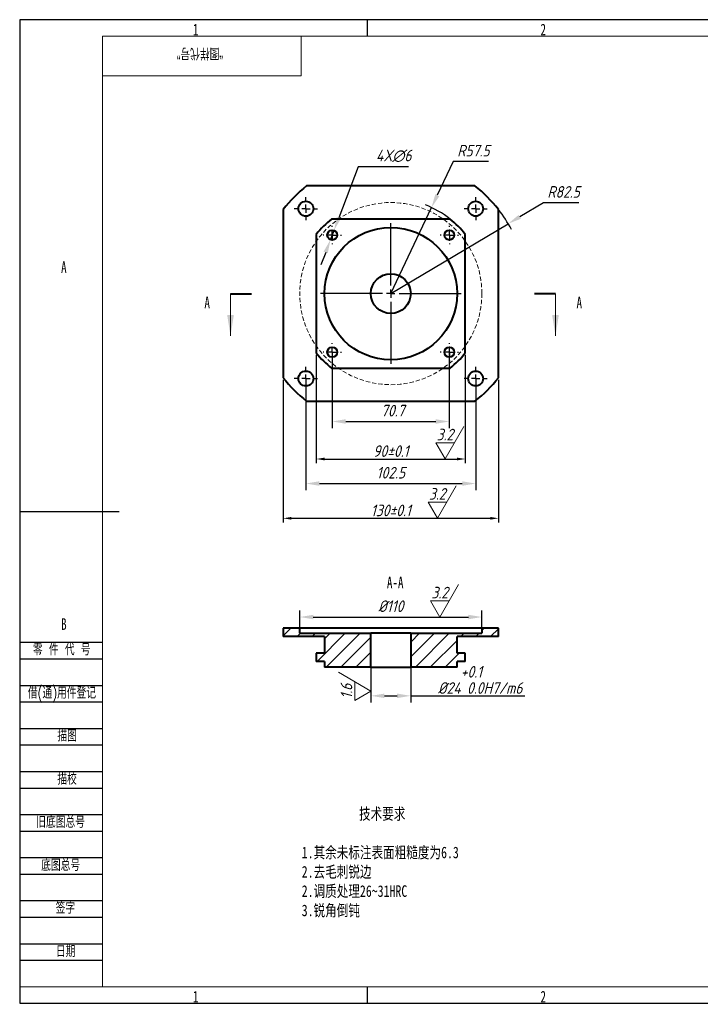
# Model space of a CAD drawing. Header units: millimetres. Extents: x 0 to 420, y 0 to 297.
# Drawn here: x 0 to 205.8, y 0 to 297 of the extents above; entities that cross this region are included whole.
import ezdxf
from ezdxf.enums import TextEntityAlignment as Align

# ---------------------------------------------------------------- set-up
doc = ezdxf.new("R2010")
doc.units = ezdxf.units.MM
doc.header["$PDSIZE"] = -1
doc.linetypes.add('CENTER', pattern=[10.16, 6.35, -1.27, 1.27, -1.27])
doc.linetypes.add('HIDDEN', pattern=[1.905, 1.27, -0.635])
for name, color, linetype in [('10', 7, 'Continuous'), ('5', 7, 'Continuous'), ('9', 7, 'Continuous'), ('SLD-0', 7, 'Continuous')]:
    doc.layers.add(name, color=color, linetype=linetype)
doc.layers.add('文字层', color=3, linetype='Continuous', lineweight=15)
doc.layers.add('标注层', color=4, linetype='Continuous', lineweight=15)
doc.styles.add('Annotative', font='ARIAL.TTF')
doc.styles.add('SLDTEXTSTYLE0', font='TXT', dxfattribs={"width": 0.7})
doc.styles.add('SLDTEXTSTYLE1', font='TXT', dxfattribs={"width": 0.7, "bigfont": 'bigfont'})
doc.styles.add('SLDTEXTSTYLE3', font='TXT', dxfattribs={"width": 0.614286, "bigfont": 'bigfont'})
doc.styles.get("Standard").update_dxf_attribs({"font": 'gbeitc.shx', "height": 3.5})
doc.dimstyles.new('ISO-25', dxfattribs={"dimtxt": 3.5, "dimasz": 2.5, "dimexe": 1.25, "dimexo": 0.625, "dimtad": 1, "dimtoh": 1, "dimlfac": 2, "dimdsep": 46, "dimtxsty": 'Standard', "dimcen": 2.5, "dimadec": 0, "dimazin": 0, "dimtol": 1, "dimtp": 0.1, "dimtm": 0.1, "dimtfac": 1, "dimtmove": 0, "dimatfit": 3, "dimfxl": 1, "dimarcsym": 0})
doc.dimstyles.new('ISO-25-2', dxfattribs={"dimtxt": 3.5, "dimasz": 4.08, "dimexe": 2, "dimexo": 0, "dimgap": 1.524, "dimtad": 1, "dimtoh": 1, "dimdec": 1, "dimlfac": 2, "dimdsep": 46, "dimtxsty": 'Standard', "dimcen": 2.5, "dimazin": 2, "dimtfac": 1, "dimtdec": 1, "dimtmove": 0, "dimatfit": 3, "dimfxl": 1, "dimtzin": 0, "dimarcsym": 0})
doc.dimstyles.new('上下偏差 ISO-25-2', dxfattribs={"dimtxt": 3.5, "dimasz": 4.08, "dimexe": 2, "dimexo": 0, "dimgap": 1.524, "dimtad": 1, "dimtoh": 1, "dimdec": 1, "dimlfac": 2, "dimdsep": 46, "dimtxsty": 'Standard', "dimcen": 2.5, "dimazin": 2, "dimtol": 1, "dimtp": 0.1, "dimtfac": 1, "dimtdec": 1, "dimtmove": 0, "dimatfit": 3, "dimfxl": 1, "dimtzin": 0, "dimarcsym": 0})

# ---------------------------------------------------------------- blocks, each defined once
blk = doc.blocks.new('SW_CENTERMARKSYMBOL_0')
at = {"layer": '10', "color": 0}
for p, q in [((0, 2.5), (0, 21.25)), ((-2.5, 0), (-21.25, 0)), ((0, 0), (-1.25, 0)), ((0, 0), (0, 1.25)), ((0, 0), (0, -1.25)), ((0, 0), (1.25, 0)), ((2.5, 0), (21.25, 0)), ((0, -2.5), (0, -21.25))]:
    blk.add_line(p, q, dxfattribs=at)
blk = doc.blocks.new('SW_CENTERMARKSYMBOL_1')
at = {"layer": '10', "color": 0}
for p, q in [((0, 2.5), (0, 3.5)), ((-2.5, 0), (-3.5, 0)), ((0, 0), (-1.25, 0)), ((0, 0), (0, 1.25)), ((0, 0), (0, -1.25)), ((0, 0), (1.25, 0)), ((2.5, 0), (3.5, 0)), ((0, -2.5), (0, -3.5))]:
    blk.add_line(p, q, dxfattribs=at)
blk = doc.blocks.new('SW_CENTERMARKSYMBOL_2')
at = {"layer": '10', "color": 0}
for p, q in [((0, 2.5), (0, 3.5)), ((-2.5, 0), (-3.5, 0)), ((0, 0), (-1.25, 0)), ((0, 0), (0, 1.25)), ((0, 0), (0, -1.25)), ((0, 0), (1.25, 0)), ((2.5, 0), (3.5, 0)), ((0, -2.5), (0, -3.5))]:
    blk.add_line(p, q, dxfattribs=at)
blk = doc.blocks.new('SW_CENTERMARKSYMBOL_3')
at = {"layer": '10', "color": 0}
for p, q in [((0, 2.5), (0, 3.5)), ((-2.5, 0), (-3.5, 0)), ((0, 0), (-1.25, 0)), ((0, 0), (0, 1.25)), ((0, 0), (0, -1.25)), ((0, 0), (1.25, 0)), ((2.5, 0), (3.5, 0)), ((0, -2.5), (0, -3.5))]:
    blk.add_line(p, q, dxfattribs=at)
blk = doc.blocks.new('SW_CENTERMARKSYMBOL_4')
at = {"layer": '10', "color": 0}
for p, q in [((0, 2.5), (0, 3.5)), ((-2.5, 0), (-3.5, 0)), ((0, 0), (-1.25, 0)), ((0, 0), (0, 1.25)), ((0, 0), (0, -1.25)), ((0, 0), (1.25, 0)), ((2.5, 0), (3.5, 0)), ((0, -2.5), (0, -3.5))]:
    blk.add_line(p, q, dxfattribs=at)
blk = doc.blocks.new('SW_CENTERMARKSYMBOL_5')
at = {"layer": '10', "color": 0}
for p, q in [((-2.5, 0), (-2.75, 0)), ((0, 0), (-1.25, 0)), ((0, 2.5), (0, 2.75)), ((0, 0), (0, 1.25)), ((0, 0), (0, -1.25)), ((0, 0), (1.25, 0)), ((2.5, 0), (2.75, 0)), ((0, -2.5), (0, -2.75))]:
    blk.add_line(p, q, dxfattribs=at)
blk = doc.blocks.new('SW_CENTERMARKSYMBOL_6')
at = {"layer": '10', "color": 0}
for p, q in [((-2.5, 0), (-2.75, 0)), ((0, 0), (-1.25, 0)), ((0, 2.5), (0, 2.75)), ((0, 0), (0, 1.25)), ((0, 0), (0, -1.25)), ((0, 0), (1.25, 0)), ((2.5, 0), (2.75, 0)), ((0, -2.5), (0, -2.75))]:
    blk.add_line(p, q, dxfattribs=at)
blk = doc.blocks.new('SW_CENTERMARKSYMBOL_7')
at = {"layer": '10', "color": 0}
for p, q in [((-2.5, 0), (-2.75, 0)), ((0, 0), (-1.25, 0)), ((0, 2.5), (0, 2.75)), ((0, 0), (0, 1.25)), ((0, 0), (0, -1.25)), ((0, 0), (1.25, 0)), ((2.5, 0), (2.75, 0)), ((0, -2.5), (0, -2.75))]:
    blk.add_line(p, q, dxfattribs=at)
blk = doc.blocks.new('SW_CENTERMARKSYMBOL_8')
at = {"layer": '10', "color": 0}
for p, q in [((-2.5, 0), (-2.75, 0)), ((0, 0), (-1.25, 0)), ((0, 2.5), (0, 2.75)), ((0, 0), (0, 1.25)), ((0, 0), (0, -1.25)), ((0, 0), (1.25, 0)), ((2.5, 0), (2.75, 0)), ((0, -2.5), (0, -2.75))]:
    blk.add_line(p, q, dxfattribs=at)
blk = doc.blocks.new('*D15')
at = {"layer": 'Defpoints', "color": 0, "lineweight": -3, "transparency": 16777216}
for p in [(79.55, 188.88), (144.55, 188.88), (144.55, 146.44)]:
    blk.add_point(p, dxfattribs=at)
at = {"layer": '标注层', "color": 0, "lineweight": -2, "transparency": 16777216}
for p, q in [((79.55, 188.26), (79.55, 145.19)), ((144.55, 188.26), (144.55, 145.19)), ((82.05, 146.44), (142.05, 146.44))]:
    blk.add_line(p, q, dxfattribs=at)
at = {"layer": '标注层', "color": 0, "lineweight": -3, "transparency": 16777216}
for points in [[(82.05, 146.86), (82.05, 146.03), (79.55, 146.44)], [(142.05, 146.86), (142.05, 146.03), (144.55, 146.44)]]:
    blk.add_solid(points, dxfattribs=at)
at = {"layer": '标注层', "color": 0, "lineweight": -3, "transparency": 16777216, "insert": (112.05, 148.82), "char_height": 3.5, "attachment_point": 5}
blk.add_mtext('130±0.1', dxfattribs=at)
blk = doc.blocks.new('*D16')
at = {"layer": 'Defpoints', "color": 0, "lineweight": -3, "transparency": 16777216}
for p in [(86.41, 188.65), (137.68, 188.65), (137.68, 156.94)]:
    blk.add_point(p, dxfattribs=at)
at = {"layer": '标注层', "color": 0, "lineweight": -2, "transparency": 16777216}
for p, q in [((86.41, 188.65), (86.41, 154.94)), ((137.68, 188.65), (137.68, 154.94)), ((90.49, 156.94), (133.6, 156.94))]:
    blk.add_line(p, q, dxfattribs=at)
at = {"layer": '标注层', "color": 0, "lineweight": -3, "transparency": 16777216}
for points in [[(90.49, 157.62), (90.49, 156.26), (86.41, 156.94)], [(133.6, 157.62), (133.6, 156.26), (137.68, 156.94)]]:
    blk.add_solid(points, dxfattribs=at)
at = {"layer": '标注层', "color": 0, "lineweight": -3, "transparency": 16777216, "insert": (112.05, 160.21), "char_height": 3.5, "attachment_point": 5}
blk.add_mtext('102.5', dxfattribs=at)
blk = doc.blocks.new('*D17')
at = {"layer": 'Defpoints', "color": 0, "lineweight": -3, "transparency": 16777216}
for p in [(147.49, 235.39), (112.05, 214.29)]:
    blk.add_point(p, dxfattribs=at)
at = {"layer": '标注层', "color": 0, "lineweight": -2, "transparency": 16777216}
for p, q in [((158.13, 241.73), (151, 237.48)), ((168.77, 241.73), (158.13, 241.73)), ((112.05, 214.29), (147.49, 235.39))]:
    blk.add_line(p, q, dxfattribs=at)
blk.add_arc((112.05, 214.29), 41.25, 27.9928, 38.0123, dxfattribs=at)
at = {"layer": '标注层', "color": 0, "lineweight": -3, "transparency": 16777216}
blk.add_solid([(150.65, 238.06), (151.34, 236.89), (147.49, 235.39)], dxfattribs=at)
at = {"layer": '标注层', "color": 0, "lineweight": -3, "transparency": 16777216, "insert": (164.21, 245), "char_height": 3.5, "attachment_point": 5}
blk.add_mtext('R82.5', dxfattribs=at)
blk = doc.blocks.new('*D20')
at = {"layer": 'Defpoints', "color": 0, "lineweight": -3, "transparency": 16777216}
for p in [(124.34, 240.28), (112.05, 214.29)]:
    blk.add_point(p, dxfattribs=at)
at = {"layer": '标注层', "color": 0, "lineweight": -2, "transparency": 16777216}
for p, q in [((130.91, 254.18), (126.08, 243.97)), ((141.55, 254.18), (130.91, 254.18)), ((112.05, 214.29), (124.34, 240.28))]:
    blk.add_line(p, q, dxfattribs=at)
blk.add_arc((112.05, 214.29), 28.75, 51.5, 68.6789, dxfattribs=at)
at = {"layer": '标注层', "color": 0, "lineweight": -3, "transparency": 16777216}
blk.add_solid([(125.47, 244.26), (126.7, 243.68), (124.34, 240.28)], dxfattribs=at)
at = {"layer": '标注层', "color": 0, "lineweight": -3, "transparency": 16777216, "insert": (136.99, 257.45), "char_height": 3.5, "attachment_point": 5}
blk.add_mtext('R57.5', dxfattribs=at)
blk = doc.blocks.new('*D21')
at = {"layer": 'Defpoints', "color": 0, "lineweight": -3, "transparency": 16777216}
for p in [(89.55, 196.39), (134.55, 196.39), (134.55, 164.35)]:
    blk.add_point(p, dxfattribs=at)
at = {"layer": '标注层', "color": 0, "lineweight": -2, "transparency": 16777216}
for p, q in [((89.55, 195.76), (89.55, 163.1)), ((134.55, 195.76), (134.55, 163.1)), ((92.05, 164.35), (132.05, 164.35))]:
    blk.add_line(p, q, dxfattribs=at)
at = {"layer": '标注层', "color": 0, "lineweight": -3, "transparency": 16777216}
for points in [[(92.05, 164.77), (92.05, 163.94), (89.55, 164.35)], [(132.05, 164.77), (132.05, 163.94), (134.55, 164.35)]]:
    blk.add_solid(points, dxfattribs=at)
at = {"layer": '标注层', "color": 0, "lineweight": -3, "transparency": 16777216, "insert": (112.05, 166.73), "char_height": 3.5, "attachment_point": 5}
blk.add_mtext('90±0.1', dxfattribs=at)
blk = doc.blocks.new('*D22')
at = {"layer": 'Defpoints', "color": 0, "lineweight": -3, "transparency": 16777216}
for p in [(94.37, 196.61), (129.72, 196.61), (129.72, 175.68)]:
    blk.add_point(p, dxfattribs=at)
at = {"layer": '标注层', "color": 0, "lineweight": -2, "transparency": 16777216}
for p, q in [((94.37, 196.61), (94.37, 173.68)), ((129.72, 196.61), (129.72, 173.68)), ((98.45, 175.68), (125.64, 175.68))]:
    blk.add_line(p, q, dxfattribs=at)
at = {"layer": '标注层', "color": 0, "lineweight": -3, "transparency": 16777216}
for points in [[(98.45, 176.36), (98.45, 175), (94.37, 175.68)], [(125.64, 176.36), (125.64, 175), (129.72, 175.68)]]:
    blk.add_solid(points, dxfattribs=at)
at = {"layer": '标注层', "color": 0, "lineweight": -3, "transparency": 16777216, "insert": (112.63, 178.96), "char_height": 3.5, "attachment_point": 5}
blk.add_mtext('70.7', dxfattribs=at)
blk = doc.blocks.new('*D23')
at = {"layer": 'Defpoints', "color": 0, "lineweight": -3, "transparency": 16777216}
for p in [(106.05, 101.5), (118.05, 101.5), (118.05, 92.84)]:
    blk.add_point(p, dxfattribs=at)
at = {"layer": '标注层', "color": 0, "lineweight": -2, "transparency": 16777216}
for p, q in [((106.05, 101.5), (106.05, 90.84)), ((118.05, 101.5), (118.05, 90.84)), ((110.13, 92.84), (113.97, 92.84)), ((118.05, 92.84), (152.56, 92.84))]:
    blk.add_line(p, q, dxfattribs=at)
at = {"layer": '标注层', "color": 0, "lineweight": -3, "transparency": 16777216}
for points in [[(110.13, 93.52), (110.13, 92.16), (106.05, 92.84)], [(113.97, 93.52), (113.97, 92.16), (118.05, 92.84)]]:
    blk.add_solid(points, dxfattribs=at)
at = {"layer": '标注层', "color": 0, "lineweight": -3, "transparency": 16777216, "insert": (139.04, 97.65), "char_height": 3.5, "attachment_point": 5}
blk.add_mtext('%%C24\\S+0.1^  0.0;H7/m6', dxfattribs=at)
blk = doc.blocks.new('*D24')
at = {"layer": 'Defpoints', "color": 0, "lineweight": -3, "transparency": 16777216}
for p in [(139.55, 116.64), (84.55, 113.25), (139.55, 113.25)]:
    blk.add_point(p, dxfattribs=at)
at = {"layer": '标注层', "color": 0, "lineweight": -2, "transparency": 16777216}
for p, q in [((84.55, 113.25), (84.55, 118.64)), ((88.63, 116.64), (135.47, 116.64)), ((139.55, 113.25), (139.55, 118.64))]:
    blk.add_line(p, q, dxfattribs=at)
at = {"layer": '标注层', "color": 0, "lineweight": -3, "transparency": 16777216}
for points in [[(88.63, 117.32), (88.63, 115.96), (84.55, 116.64)], [(135.47, 117.32), (135.47, 115.96), (139.55, 116.64)]]:
    blk.add_solid(points, dxfattribs=at)
at = {"layer": '标注层', "color": 0, "lineweight": -3, "transparency": 16777216, "insert": (112.05, 119.91), "char_height": 3.5, "attachment_point": 5}
blk.add_mtext('%%C110', dxfattribs=at)
blk = doc.blocks.new('*D25')
at = {"layer": 'Defpoints', "color": 0, "lineweight": -3, "transparency": 16777216}
for p in [(94.9, 233.37), (93.84, 230.56)]:
    blk.add_point(p, dxfattribs=at)
at = {"layer": '标注层', "color": 0, "lineweight": -2, "transparency": 16777216}
for p, q in [((102.17, 252.59), (96.34, 237.18)), ((117.42, 252.59), (102.17, 252.59)), ((93.84, 230.56), (94.9, 233.37)), ((92.4, 226.74), (90.95, 222.93))]:
    blk.add_line(p, q, dxfattribs=at)
at = {"layer": '标注层', "color": 0, "lineweight": -3, "transparency": 16777216}
for points in [[(95.71, 237.42), (96.98, 236.94), (94.9, 233.37)], [(91.76, 226.99), (93.03, 226.5), (93.84, 230.56)]]:
    blk.add_solid(points, dxfattribs=at)
at = {"layer": '标注层', "color": 0, "lineweight": -3, "transparency": 16777216, "insert": (112.93, 255.87), "char_height": 3.5, "attachment_point": 5}
blk.add_mtext('4X∅6', dxfattribs=at)
blk = doc.blocks.new('表面粗糙度')
for p, q in [((0, 0), (5.66, 9.8)), ((-2.83, 4.9), (0, 0)), ((-2.83, 4.9), (2.83, 4.9))]:
    blk.add_line(p, q)
at = {"style": 'Annotative'}
blk.add_attdef('3.2', text='', height=3.5, dxfattribs=at).set_placement((-0.05, 7.38), align=Align.MIDDLE_CENTER)

msp = doc.modelspace()

# ---------------------------------------------------------------- hatches: boundary and pattern name
at = {"lineweight": 20}
h = msp.add_hatch(dxfattribs=at)
h.set_pattern_fill('ANSI31', color=256, style=0)
h.paths.add_polyline_path([(79.5472, 110.7491), (92.0473, 110.7491), (92.0473, 105.7491), (89.5472, 105.7491), (89.5472, 103.2491), (92.0473, 103.2491), (92.0473, 101.4991), (106.0476, 101.4991), (106.0476, 111.7491), (84.5473, 111.7491), (84.5473, 113.2491), (79.5472, 113.2491)], flags=0)
h = msp.add_hatch(dxfattribs=at)
h.set_pattern_fill('ANSI31', color=256, style=0)
h.paths.add_polyline_path([(132.0471, 110.7491), (144.5472, 110.7491), (144.5472, 113.2491), (139.5471, 113.2491), (139.5471, 111.7491), (118.0469, 111.7491), (118.0469, 101.4991), (132.0471, 101.4991), (132.0471, 103.2491), (134.5472, 103.2491), (134.5472, 105.7491), (132.0471, 105.7491)], flags=0)

# ---------------------------------------------------------------- linework, layer by layer
at = {"lineweight": 40}
for p, q in [((137.4502, 246.7863), (86.6442, 246.7863)), ((79.5472, 239.6893), (79.5472, 188.8833)), ((144.5472, 188.8833), (144.5472, 239.6893)), ((129.9445, 236.7863), (94.1499, 236.7863)), ((89.5472, 232.1836), (89.5472, 196.3891)), ((134.5472, 196.3891), (134.5472, 232.1836)), ((63.6551, 214.2221), (70.0051, 214.2221)), ((161.7698, 214.2221), (155.4198, 214.2221)), ((94.1499, 191.7863), (129.9445, 191.7863)), ((86.6442, 181.7863), (137.4502, 181.7863)), ((79.5472, 113.2491), (79.5472, 110.7491)), ((84.5473, 113.2491), (79.5472, 113.2491)), ((84.5473, 111.7491), (84.5473, 113.2491)), ((139.5471, 113.2491), (84.5473, 113.2491)), ((139.5471, 113.2491), (139.5471, 111.7491)), ((144.5472, 113.2491), (139.5471, 113.2491)), ((144.5472, 110.7491), (144.5472, 113.2491)), ((92.0473, 110.7491), (79.5472, 110.7491)), ((84.5473, 111.7491), (106.0476, 111.7491)), ((92.0473, 110.7491), (92.0473, 105.7491)), ((106.0476, 101.4991), (106.0476, 111.7491)), ((118.0469, 111.7491), (106.0476, 111.7491)), ((118.0469, 111.7491), (118.0469, 101.4991)), ((118.0469, 111.7491), (139.5471, 111.7491)), ((132.0471, 105.7491), (132.0471, 110.7491)), ((144.5472, 110.7491), (132.0471, 110.7491)), ((89.5472, 105.7491), (89.5472, 103.2491)), ((92.0473, 105.7491), (89.5472, 105.7491)), ((134.5472, 105.7491), (132.0471, 105.7491)), ((134.5472, 103.2491), (134.5472, 105.7491)), ((92.0473, 103.2491), (89.5472, 103.2491)), ((92.0473, 103.2491), (92.0473, 101.4991)), ((106.0476, 101.4991), (92.0473, 101.4991)), ((106.0476, 101.4991), (118.0469, 101.4991)), ((132.0471, 101.4991), (118.0469, 101.4991)), ((134.5472, 103.2491), (132.0471, 103.2491)), ((132.0471, 101.4991), (132.0471, 103.2491))]:
    msp.add_line(p, q, dxfattribs=at)
at = {"color": 7, "linetype": 'Continuous', "lineweight": 0}
for p, q in [((63.6551, 214.2221), (63.6551, 201.5221)), ((161.7698, 214.2221), (161.7698, 201.5221))]:
    msp.add_line(p, q, dxfattribs=at)
at = {"lineweight": 40}
for centre, radius in [((86.4146, 239.919), 2.25), ((112.0472, 214.2863), 20), ((94.3695, 231.964), 1.5), ((129.7249, 231.964), 1.5), ((112.0472, 214.2863), 6), ((94.3695, 196.6087), 1.5), ((129.7249, 196.6087), 1.5), ((86.4146, 188.6537), 2.25), ((137.6798, 188.6537), 2.25)]:
    msp.add_circle(centre, radius, dxfattribs=at)
at = {"color": 7, "linetype": 'HIDDEN', "lineweight": 0}
msp.add_circle((112.0472, 214.2863), 27.5, dxfattribs=at)
at = {"color": 7, "linetype": 'Continuous', "lineweight": 40}
msp.add_circle((137.6798, 239.919), 2.25, dxfattribs=at)
at = {"lineweight": 40}
for radius, start, end in [(41.25, 128.01228, 141.98772), (41.25, 38.01228, 51.98772), (28.75, 128.49995, 141.50005), (28.75, 38.49995, 51.50005), (28.75, 218.49995, 231.50005), (41.25, 218.01228, 231.98772), (41.25, 308.01228, 321.98772)]:
    msp.add_arc((112.0472, 214.2863), radius, start, end, dxfattribs=at)
at = {"color": 7, "linetype": 'Continuous', "lineweight": 40}
msp.add_arc((112.0472, 214.2863), 28.75, 308.49995, 321.50005, dxfattribs=at)
at = {"color": 7, "linetype": 'Continuous', "lineweight": 0}
for points in [[(63.6551, 201.5221), (64.6711, 207.8721), (62.6391, 207.8721)], [(161.7698, 201.5221), (162.7858, 207.8721), (160.7538, 207.8721)]]:
    msp.add_solid(points, dxfattribs=at)
at = {"layer": '10', "color": 7}
for p, q in [((105, 292), (105, 297)), ((0, 109), (25, 109)), ((0, 104), (25, 104)), ((0, 96), (25, 96)), ((0, 91), (25, 91)), ((0, 83), (25, 83)), ((0, 78), (25, 78)), ((0, 70), (25, 70)), ((0, 65), (25, 65)), ((0, 57), (25, 57)), ((0, 52), (25, 52)), ((0, 44), (25, 44)), ((0, 39), (25, 39)), ((0, 31), (25, 31)), ((0, 26), (25, 26)), ((0, 18), (25, 18)), ((0, 13), (25, 13)), ((105, 0), (105, 5))]:
    msp.add_line(p, q, dxfattribs=at)
at = {"layer": '5', "color": 7, "lineweight": 15}
for p, q in [((415, 292), (25, 292)), ((25, 292), (25, 5)), ((85, 280), (85, 292)), ((25, 280), (85, 280)), ((0, 5), (415, 5))]:
    msp.add_line(p, q, dxfattribs=at)
at = {"layer": '5', "color": 7}
for p, q in [((0, 148.5), (25, 148.5)), ((25, 148.5), (30, 148.5))]:
    msp.add_line(p, q, dxfattribs=at)
at = {"layer": '9', "color": 7}
for p, q in [((420, 297), (0, 297)), ((0, 297), (0, 0)), ((0, 0), (420, 0))]:
    msp.add_line(p, q, dxfattribs=at)

# ---------------------------------------------------------------- block references
at = {"lineweight": 40}
msp.add_blockref('SW_CENTERMARKSYMBOL_1', (86.4146, 239.919), dxfattribs=at)
at = {"layer": '10'}
for name, p in [('SW_CENTERMARKSYMBOL_3', (137.6798, 239.919)), ('SW_CENTERMARKSYMBOL_5', (94.3695, 231.964)), ('SW_CENTERMARKSYMBOL_7', (129.7249, 231.964)), ('SW_CENTERMARKSYMBOL_8', (94.3695, 196.6087)), ('SW_CENTERMARKSYMBOL_6', (129.7249, 196.6087)), ('SW_CENTERMARKSYMBOL_4', (86.4146, 188.6537)), ('SW_CENTERMARKSYMBOL_2', (137.6798, 188.6537))]:
    msp.add_blockref(name, p, dxfattribs=at)
at = {"layer": '10', "linetype": 'CENTER'}
msp.add_blockref('SW_CENTERMARKSYMBOL_0', (112.0472, 214.2863), dxfattribs=at)
at = {"layer": '标注层'}
ref = msp.add_blockref('表面粗糙度', (128.4449, 164.3517), dxfattribs=at)
ref.add_attrib('3.2', '3.2', dxfattribs={"layer": '0', "height": 3.5}).set_placement((128.3933, 171.7351), align=Align.MIDDLE_CENTER)
ref = msp.add_blockref('表面粗糙度', (126.1191, 146.4429), dxfattribs=at)
ref.add_attrib('3.2', '3.2', dxfattribs={"layer": '0', "height": 3.5}).set_placement((126.0676, 153.8263), align=Align.MIDDLE_CENTER)
ref = msp.add_blockref('表面粗糙度', (126.8638, 116.6392), dxfattribs=at)
ref.add_attrib('3.2', '3.2', dxfattribs={"layer": '0', "height": 3.5}).set_placement((126.8122, 124.0225), align=Align.MIDDLE_CENTER)
ref = msp.add_blockref('表面粗糙度', (106.0476, 94.2927), dxfattribs=dict(at, rotation=90))
ref.add_attrib('3.2', '1.6', dxfattribs={"layer": '0', "height": 3.5, "rotation": 90}).set_placement((98.6642, 94.2411), align=Align.MIDDLE_CENTER)

# ---------------------------------------------------------------- texts
at = {"color": 7, "linetype": 'Continuous', "char_height": 3.5, "attachment_point": 1, "style": 'SLDTEXTSTYLE0'}
for insert in [(55.7765, 213.3564), (168.1198, 213.3564)]:
    msp.add_mtext('A', dxfattribs=dict(at, insert=insert))
at = {"layer": '10', "color": 7, "char_height": 3.5}
for s, insert, attachment_point, style in [('1', (53.118, 295.7617), 2, 'SLDTEXTSTYLE0'), ('2', (158.0748, 295.7617), 2, 'SLDTEXTSTYLE0'), ('A', (13.3373, 224.0117), 2, 'SLDTEXTSTYLE0'), ('B', (13.3431, 116.2617), 2, 'SLDTEXTSTYLE0'), ('零 件 代 号', (4.0231, 108.5948), 1, 'SLDTEXTSTYLE3'), ('借(通)用件登记', (2.4737, 95.4992), 1, 'SLDTEXTSTYLE1'), ('描图', (14.3302, 82.5525), 2, 'SLDTEXTSTYLE1'), ('描校', (14.2977, 69.5171), 2, 'SLDTEXTSTYLE1'), ('旧底图总号', (5, 56.4875), 1, 'SLDTEXTSTYLE1'), ('底图总号', (6.5, 43.4863), 1, 'SLDTEXTSTYLE1'), ('签字', (13.8039, 30.5369), 2, 'SLDTEXTSTYLE1'), ('日期', (13.881, 17.4368), 2, 'SLDTEXTSTYLE1'), ('1', (53.118, 3.7617), 2, 'SLDTEXTSTYLE0'), ('2', (158.0748, 3.7617), 2, 'SLDTEXTSTYLE0')]:
    msp.add_mtext(s, dxfattribs=dict(at, insert=insert, attachment_point=attachment_point, style=style))
at = {"layer": '10', "insert": (113.3743, 128.8481), "char_height": 3.5, "attachment_point": 2, "style": 'SLDTEXTSTYLE0'}
msp.add_mtext('A-A', dxfattribs=at)
at = {"layer": 'SLD-0', "insert": (54.4239, 285.0233), "char_height": 3.5, "attachment_point": 2, "rotation": 180, "style": 'SLDTEXTSTYLE1'}
msp.add_mtext('“图样代号”', dxfattribs=at)
at = {"layer": '文字层', "lineweight": 15, "insert": (85.1545, 58.9801), "char_height": 3.5, "attachment_point": 1}
msp.add_mtext_dynamic_manual_height_columns('\\pi17.295;{\\fHYSWLongFangSong|b0|i0|c134|p2;技术要求\\P\\pi24.129;\\P\\pi0;1.其余未标注表面粗糙度为6.3\\P2.去毛刺锐边\\P2.调质处理26~31HRC\\P3.锐角倒钝}', width=48.257149, gutter_width=17.5, heights=[0], dxfattribs=at)

# ---------------------------------------------------------------- dimensions: what is measured, and where the dimension line sits
at = {"layer": '标注层', "lineweight": -3}
for mpoint, picture, middle in [((124.3369, 240.2772), '*D20', (136.9913, 254.1786)), ((147.4901, 235.39), '*D17', (164.2112, 241.7253))]:
    dim = msp.add_radius_dim(center=(112.0472, 214.2863), mpoint=mpoint, dimstyle='ISO-25-2', dxfattribs=at)
    dim.commit()
    dim.dimension.update_dxf_attribs({"geometry": picture, "text_midpoint": middle, "dimtype": 164})
dim = msp.add_diameter_dim_2p(p1=(93.8389, 230.561), p2=(94.9001, 233.367), text='4X<>', dimstyle='ISO-25-2', dxfattribs=at)
dim.commit()
dim.dimension.update_dxf_attribs({"geometry": '*D25', "text_midpoint": (112.9321, 252.5947), "dimtype": 163})
for base, p1, p2, dimstyle, picture, middle in [((134.5472, 164.3517), (89.5472, 196.3891), (134.5472, 196.3891), 'ISO-25', '*D21', (112.0472, 164.3517)), ((129.7249, 175.6812), (94.3695, 196.6087), (129.7249, 196.6087), 'ISO-25-2', '*D22', (112.628, 175.6812)), ((144.5472, 146.4429), (79.5472, 188.8833), (144.5472, 188.8833), 'ISO-25', '*D15', (112.0472, 146.4429)), ((137.6798, 156.9372), (86.4146, 188.6537), (137.6798, 188.6537), 'ISO-25-2', '*D16', (112.0472, 156.9372))]:
    dim = msp.add_linear_dim(base=base, p1=p1, p2=p2, dimstyle=dimstyle, dxfattribs=at)
    dim.commit()
    dim.dimension.update_dxf_attribs({"geometry": picture, "text_midpoint": middle, "dimtype": 160})
dim = msp.add_linear_dim(base=(139.5471, 116.6392), p1=(84.5473, 113.2491), p2=(139.5471, 113.2491), text='%%C<>', dimstyle='ISO-25-2', dxfattribs=at)
dim.commit()
dim.dimension.update_dxf_attribs({"geometry": '*D24', "text_midpoint": (112.0472, 119.9132)})
dim = msp.add_linear_dim(base=(118.0469, 92.8441), p1=(106.0476, 101.4991), p2=(118.0469, 101.4991), text='%%C<>H7/m6', dimstyle='上下偏差 ISO-25-2', dxfattribs=at)
dim.commit()
dim.dimension.update_dxf_attribs({"geometry": '*D23', "text_midpoint": (139.0363, 92.8441), "dimtype": 160})

doc.saveas('drawing.dxf')
